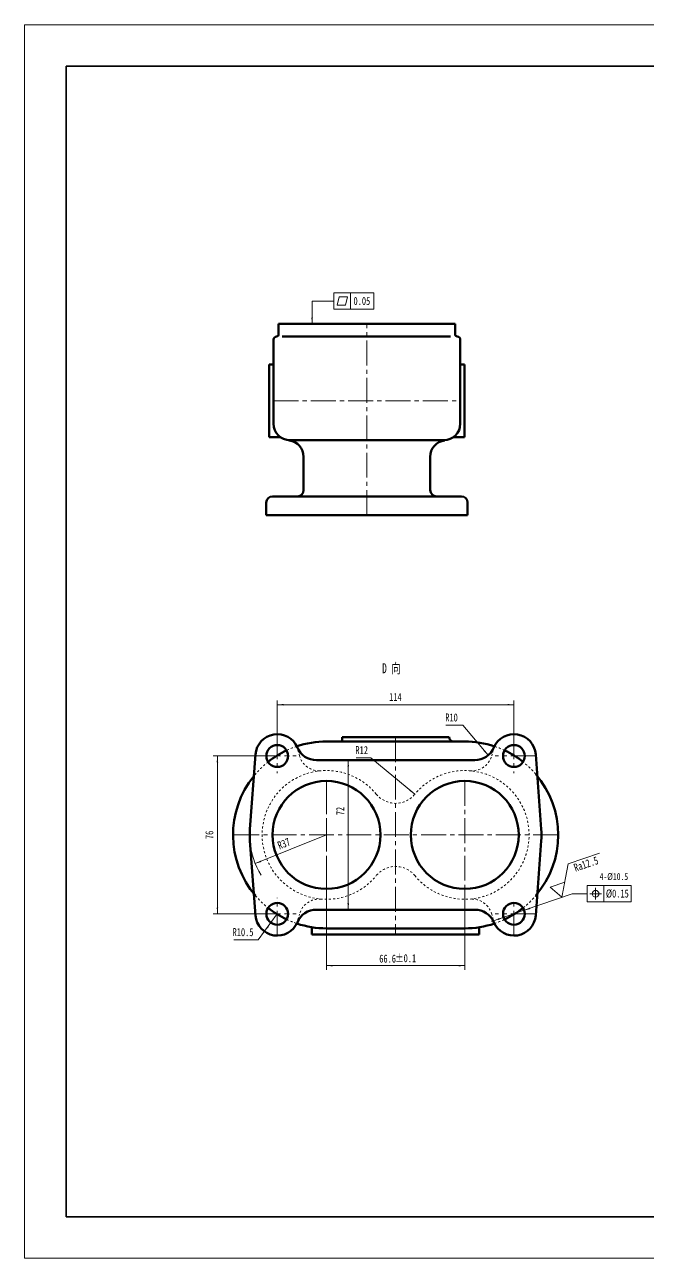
# Model space of a CAD drawing. Header units: millimetres. Extents: x -420 to 420, y -297 to 297.
# Drawn here: x -420 to -120, y -297 to 297 of the extents above; entities that cross this region are included whole.
import ezdxf

# ---------------------------------------------------------------- set-up
doc = ezdxf.new("R2010")
doc.units = ezdxf.units.MM
doc.set_wipeout_variables(frame=1)
doc.linetypes.add('点画线', pattern=[18, 12, -2, 2, -2])
doc.linetypes.add('虚线', pattern=[2, 1, -1])
doc.layers.get('0').update_dxf_attribs({"lineweight": 35})
for name, color, linetype, lineweight in [('EB0', 7, 'Continuous', 35), ('中心线层', 1, '点画线', 18), ('尺寸线层', 7, 'Continuous', 18), ('虚线层', 6, '虚线', 18)]:
    doc.layers.add(name, color=color, linetype=linetype, lineweight=lineweight)
doc.styles.add('标准', font='', dxfattribs={"width": 0.667})
doc.styles.get('标准').set_extended_font_data('宋体')
doc.dimstyles.new('标准', dxfattribs={"dimtxt": 3.853125, "dimasz": 3, "dimexe": 2, "dimexo": 0, "dimgap": 1.672724, "dimtad": 1, "dimdec": 3, "dimdsep": 46, "dimtxsty": '标准', "dimblk": '_CAXARROW', "dimcen": 0, "dimdle": 5, "dimclrd": 256, "dimclre": 256, "dimclrt": 256, "dimazin": 2, "dimtfac": 0.707107, "dimtdec": 3, "dimtofl": 0, "dimtmove": 0, "dimatfit": 3, "dimfxl": 0, "dimfrac": 2, "dimtolj": 1, "dimtzin": 0, "dimlwd": 18, "dimarcsym": 0})

# ---------------------------------------------------------------- blocks, each defined once
blk = doc.blocks.new('*X3')
at = {"layer": '尺寸线层', "linetype": 'Continuous', "lineweight": 18}
blk.add_hatch(color=256, dxfattribs=at).paths.add_polyline_path([(0, 0), (-0.38, 3), (0.38, 3)], flags=0)
for p, q in [((10.44, 15.06), (18.44, 15.06)), ((10.44, 15.06), (10.44, 7.06)), ((13.04, 13.06), (12.04, 9.06)), ((13.04, 13.06), (17.04, 13.06)), ((16.04, 9.06), (17.04, 13.06)), ((18.44, 7.06), (18.44, 15.06)), ((18.44, 15.06), (29.77, 15.06)), ((29.77, 7.06), (29.77, 15.06)), ((0, 11.06), (10.44, 11.06)), ((0, 0), (0, 11.06)), ((18.44, 7.06), (10.44, 7.06)), ((16.04, 9.06), (12.04, 9.06)), ((18.44, 7.06), (29.77, 7.06))]:
    blk.add_line(p, q, dxfattribs=at)
at = {"layer": '尺寸线层', "linetype": 'Continuous', "lineweight": 18, "insert": (23.99, 11.06), "char_height": 3.8531, "width": 10.374, "attachment_point": 5, "line_spacing_factor": 1.15057, "style": '标准'}
blk.add_mtext('\\T1.001;0.05', dxfattribs=at)
blk = doc.blocks.new('*X47')
at = {"layer": '尺寸线层', "linetype": 'Continuous', "lineweight": 18, "char_height": 3.8531, "attachment_point": 1, "line_spacing_factor": 1.15057, "style": '标准'}
for s, insert, width in [('\\T1.001;66.6', (-249.69, -150.75), 31.8446), ('\\T1.001;%%P0.1', (-241.97, -150.56), 18.2868)]:
    blk.add_mtext(s, dxfattribs=dict(at, insert=insert, width=width))
blk = doc.blocks.new('*X46')
at = {"layer": '尺寸线层', "linetype": 'Continuous', "lineweight": 18, "transparency": 16777216}
for points in [[(-275.11, -156.08), (-272.11, -156.45), (-272.11, -155.7)], [(-208.51, -156.08), (-211.51, -156.45), (-211.51, -155.7)]]:
    blk.add_hatch(color=256, dxfattribs=at).paths.add_polyline_path(points, flags=0)
for p, q in [((-275.11, -119.13), (-275.11, -158.08)), ((-208.51, -119.13), (-208.51, -158.08)), ((-208.51, -156.08), (-275.11, -156.08))]:
    blk.add_line(p, q, dxfattribs=at)
blk.add_blockref('*X47', (0, 0), dxfattribs=at)
blk = doc.blocks.new('_CAXARROW')
blk.add_hatch(color=256).paths.add_polyline_path([(0, 0), (-1, 0.125), (-1, -0.125)], flags=0)
blk = doc.blocks.new('*X48')
at = {"layer": '尺寸线层', "linetype": 'Continuous', "lineweight": 18, "transparency": 16777216}
for points in [[(-264.64, -57.13), (-264.26, -60.13), (-265.01, -60.13)], [(-264.64, -129.13), (-264.26, -126.13), (-265.01, -126.13)]]:
    blk.add_hatch(color=256, dxfattribs=at).paths.add_polyline_path(points, flags=0)
for p, q in [((-266.57, -57.13), (-262.64, -57.13)), ((-264.64, -57.13), (-264.64, -129.13)), ((-266.57, -129.13), (-262.64, -129.13))]:
    blk.add_line(p, q, dxfattribs=at)
at = {"layer": '尺寸线层', "linetype": 'Continuous', "lineweight": 18, "transparency": 16777216, "insert": (-268.49, -81.64), "char_height": 3.853, "width": 4.8001, "attachment_point": 5, "rotation": 90, "line_spacing_factor": 1.15057, "style": '标准'}
blk.add_mtext('\\T1.001;72', dxfattribs=at)
blk = doc.blocks.new('*X49')
at = {"layer": '尺寸线层', "linetype": 'Continuous', "lineweight": 18, "transparency": 16777216}
blk.add_hatch(color=256, dxfattribs=at).paths.add_polyline_path([(-232.56, -73.57), (-235.12, -71.95), (-234.64, -71.37)], flags=0)
for p, q in [((-253.77, -56.04), (-260.77, -56.04)), ((-232.56, -73.57), (-253.77, -56.04))]:
    blk.add_line(p, q, dxfattribs=at)
at = {"layer": '尺寸线层', "linetype": 'Continuous', "lineweight": 18, "transparency": 16777216, "insert": (-258.14, -52.3), "char_height": 3.8531, "width": 7.6942, "attachment_point": 5, "line_spacing_factor": 1.15057, "style": '标准'}
blk.add_mtext('\\T1.001;R12', dxfattribs=at)
blk = doc.blocks.new('*X50')
at = {"layer": '尺寸线层', "linetype": 'Continuous', "lineweight": 18, "transparency": 16777216}
blk.add_hatch(color=256, dxfattribs=at).paths.add_polyline_path([(-304.99, -139.62), (-303.53, -136.98), (-302.92, -137.42)], flags=0)
for q in [(-298.81, -131.13), (-319.77, -143.7)]:
    blk.add_line((-307.95, -143.7), q, dxfattribs=at)
at = {"layer": '尺寸线层', "linetype": 'Continuous', "lineweight": 18, "transparency": 16777216, "insert": (-315.31, -139.96), "char_height": 3.8531, "width": 13.1824, "attachment_point": 5, "line_spacing_factor": 1.15057, "style": '标准'}
blk.add_mtext('\\T1.001;R10.5', dxfattribs=at)
blk = doc.blocks.new('*X51')
at = {"layer": '尺寸线层', "linetype": 'Continuous', "lineweight": 18, "transparency": 16777216}
blk.add_hatch(color=256, dxfattribs=at).paths.add_polyline_path([(-309.44, -106.95), (-306.79, -105.48), (-306.51, -106.18)], flags=0)
blk.add_line((-309.44, -106.95), (-275.11, -93.13), dxfattribs=at)
at = {"layer": '尺寸线层', "linetype": 'Continuous', "lineweight": 18, "transparency": 16777216, "insert": (-295.61, -97.31), "char_height": 3.8531, "width": 10.0038, "attachment_point": 5, "rotation": 21.93095, "line_spacing_factor": 1.15057, "style": '标准'}
blk.add_mtext('\\T1.001;R37', dxfattribs=at)
blk = doc.blocks.new('*X52')
at = {"layer": '尺寸线层', "linetype": 'Continuous', "lineweight": 18, "transparency": 16777216}
blk.add_hatch(color=256, dxfattribs=at).paths.add_polyline_path([(-197.26, -54.79), (-199.48, -52.73), (-198.9, -52.25)], flags=0)
for p, q in [((-209.38, -40.35), (-217.54, -40.35)), ((-197.26, -54.79), (-209.38, -40.35))]:
    blk.add_line(p, q, dxfattribs=at)
at = {"layer": '尺寸线层', "linetype": 'Continuous', "lineweight": 18, "transparency": 16777216, "insert": (-214.88, -36.61), "char_height": 3.8531, "width": 7.7584, "attachment_point": 5, "line_spacing_factor": 1.15057, "style": '标准'}
blk.add_mtext('\\T1.001;R10', dxfattribs=at)
blk = doc.blocks.new('*X53')
at = {"layer": '尺寸线层', "linetype": 'Continuous', "lineweight": 18, "transparency": 16777216}
for points in [[(-298.81, -30.45), (-295.81, -30.82), (-295.81, -30.07)], [(-184.81, -30.45), (-187.81, -30.82), (-187.81, -30.07)]]:
    blk.add_hatch(color=256, dxfattribs=at).paths.add_polyline_path(points, flags=0)
for p, q in [((-298.81, -44.63), (-298.81, -28.45)), ((-184.81, -44.63), (-184.81, -28.45)), ((-184.81, -30.45), (-298.81, -30.45))]:
    blk.add_line(p, q, dxfattribs=at)
at = {"layer": '尺寸线层', "linetype": 'Continuous', "lineweight": 18, "transparency": 16777216, "insert": (-241.88, -26.71), "char_height": 3.8531, "width": 7.4157, "attachment_point": 5, "line_spacing_factor": 1.15057, "style": '标准'}
blk.add_mtext('\\T1.001;114', dxfattribs=at)
blk = doc.blocks.new('*X76')
at = {"layer": 'EB0', "color": 0, "linetype": 'Continuous', "lineweight": 18}
blk.add_line((0, 0), (23.14, 7.99), dxfattribs=at)
at = {"layer": '尺寸线层', "linetype": 'Continuous', "lineweight": 18}
for p, q in [((30.39, 11.99), (38.39, 11.99)), ((30.39, 11.99), (30.39, 3.99)), ((38.39, 3.99), (38.39, 11.99)), ((38.39, 11.99), (51.55, 11.99)), ((51.55, 3.99), (51.55, 11.99)), ((23.14, 7.99), (30.39, 7.99)), ((31.59, 7.99), (37.19, 7.99)), ((34.39, 5.19), (34.39, 10.79)), ((38.39, 3.99), (30.39, 3.99)), ((38.39, 3.99), (51.55, 3.99))]:
    blk.add_line(p, q, dxfattribs=at)
blk.add_circle((34.39, 7.99), 1.6, dxfattribs=at)
at = {"layer": '尺寸线层', "linetype": 'Continuous', "lineweight": 18, "insert": (44.85, 7.99), "char_height": 3.8531, "width": 13.2038, "attachment_point": 5, "line_spacing_factor": 1.15057, "style": '标准'}
blk.add_mtext('\\T1.001;%%C0.15', dxfattribs=at)
blk = doc.blocks.new('*X77')
at = {"layer": '尺寸线层', "linetype": 'Continuous', "lineweight": 18}
for p, q in [((3.12, 16.12), (18.1, 21.3)), ((0, 0), (3.12, 16.12)), ((-5.64, 4.89), (1.42, 7.33)), ((0, 0), (-5.64, 4.89))]:
    blk.add_line(p, q, dxfattribs=at)
at = {"layer": '尺寸线层', "linetype": 'Continuous', "lineweight": 18, "insert": (10.74, 15.69), "char_height": 3.8531, "width": 21.2026, "attachment_point": 5, "rotation": 19.0568, "line_spacing_factor": 1.15057, "style": '标准'}
blk.add_mtext('\\T1.001; Ra12.5 ', dxfattribs=at)
blk = doc.blocks.new('*X85')
at = {"layer": '尺寸线层', "linetype": 'Continuous', "lineweight": 18, "transparency": 16777216}
for points in [[(-327.64, -55.13), (-328.02, -58.13), (-327.27, -58.13)], [(-327.64, -131.13), (-328.02, -128.13), (-327.27, -128.13)]]:
    blk.add_hatch(color=256, dxfattribs=at).paths.add_polyline_path(points, flags=0)
for p, q in [((-309.31, -55.13), (-329.64, -55.13)), ((-327.64, -131.13), (-327.64, -55.13)), ((-309.31, -131.13), (-329.64, -131.13))]:
    blk.add_line(p, q, dxfattribs=at)
at = {"layer": '尺寸线层', "linetype": 'Continuous', "lineweight": 18, "transparency": 16777216, "insert": (-331.48, -93.13), "char_height": 3.853, "width": 4.843, "attachment_point": 5, "rotation": 90, "line_spacing_factor": 1.15057, "style": '标准'}
blk.add_mtext('\\T1.001;76', dxfattribs=at)
blk = doc.blocks.new('*X86')
at = {"layer": 'EB0', "linetype": 'Continuous', "lineweight": 18}
blk.add_hatch(color=0, dxfattribs=at).paths.add_polyline_path([(0, 0), (-2.72, -1.32), (-2.96, -0.61)], flags=0)
blk = doc.blocks.new('*X87')
at = {"layer": 'EB0', "linetype": 'Continuous', "lineweight": 18}
blk.add_hatch(color=0, dxfattribs=at).paths.add_polyline_path([(0, 0), (2.96, 0.61), (2.72, 1.32)], flags=0)

msp = doc.modelspace()

# ---------------------------------------------------------------- linework, layer by layer
at = {"layer": 'EB0', "linetype": 'Continuous', "lineweight": 18}
for p, q in [((-420.5, 297), (420.5, 297)), ((-420.5, -297), (-420.5, 297)), ((420.5, -297), (-420.5, -297))]:
    msp.add_line(p, q, dxfattribs=at)
at = {"layer": 'EB0', "linetype": 'Continuous', "lineweight": 35}
for p, q in [((400.5, 277), (-400.5, 277)), ((-400.5, 277), (-400.5, -277)), ((-400.5, -277), (400.5, -277))]:
    msp.add_line(p, q, dxfattribs=at)
at = {"layer": 'EB0', "linetype": 'Continuous', "lineweight": 50}
for p, q in [((-298.147, 147.8862), (-298.147, 152.8862)), ((-298.147, 152.8862), (-213.147, 152.8862)), ((-213.147, 147.8862), (-213.147, 152.8862)), ((-300.647, 145.3862), (-300.647, 104.8862)), ((-296.4414, 146.8862), (-215.2931, 146.8862)), ((-210.647, 145.3862), (-210.647, 104.8862)), ((-300.647, 133.3862), (-302.647, 133.3862)), ((-302.647, 98.3862), (-302.647, 133.3862)), ((-210.647, 133.3862), (-208.647, 133.3862)), ((-208.647, 98.3862), (-208.647, 133.3862)), ((-302.647, 98.3862), (-297.3107, 98.3862)), ((-218.647, 96.8862), (-293.3831, 96.8862)), ((-208.647, 98.3862), (-213.9833, 98.3862)), ((-286.147, 72.8862), (-286.147, 88.8862)), ((-225.147, 72.8862), (-225.147, 88.8862)), ((-304.147, 66.8862), (-304.147, 60.8862)), ((-301.147, 69.8862), (-210.147, 69.8862)), ((-207.147, 66.8862), (-207.147, 60.8862)), ((-304.147, 60.8862), (-207.147, 60.8862)), ((-267.6141, -46.1296), (-216.0141, -46.1296)), ((-267.6141, -48.1296), (-267.6141, -46.1296)), ((-208.5141, -48.1296), (-275.1141, -48.1296)), ((-309.2841, -54.3372), (-312.0086, -90.3374)), ((-203.6887, -57.1296), (-279.9395, -57.1296)), ((-174.344, -54.3372), (-171.6196, -90.3374)), ((-309.2841, -131.9219), (-312.0086, -95.9217)), ((-174.344, -131.9219), (-171.6196, -95.9217)), ((-203.6887, -129.1296), (-279.9395, -129.1296)), ((-282.1141, -137.5818), (-282.1141, -141.1296)), ((-282.1141, -141.1296), (-201.5141, -141.1296)), ((-275.1141, -138.1296), (-208.5141, -138.1296)), ((-201.5141, -137.5818), (-201.5141, -141.1296))]:
    msp.add_line(p, q, dxfattribs=at)
at = {"layer": 'EB0', "color": 7, "linetype": 'Continuous', "lineweight": 18}
msp.add_line((-179.846, -129.4324), (-195.647, -134.8303), dxfattribs=at)
at = {"layer": 'EB0', "linetype": 'Continuous', "lineweight": 50}
for centre, radius in [((-298.8141, -55.1296), 5.25), ((-184.8141, -55.1296), 5.25), ((-275.1141, -93.1296), 26), ((-275.1141, -93.1296), 26), ((-208.5141, -93.1296), 26), ((-298.8141, -131.1296), 5.25), ((-184.8141, -131.1296), 5.25)]:
    msp.add_circle(centre, radius, dxfattribs=at)
for centre, radius, start, end in [((-299.147, 145.3862), 1.5, 90, 180), ((-299.147, 147.8862), 1, 270, 0), ((-212.147, 147.8862), 1, 180, 270), ((-212.147, 145.3862), 1.5, 0, 90), ((-292.647, 104.8862), 8, 180, 270), ((-218.647, 104.8862), 8, 270, 0), ((-294.147, 88.8862), 8, 0, 82.4731144), ((-217.147, 88.8862), 8, 97.4435125, 180), ((-289.147, 72.8862), 3, 270, 0), ((-222.147, 72.8862), 3, 180, 270), ((-301.147, 66.8862), 3, 90, 180), ((-210.147, 66.8862), 3, 0, 90), ((-298.8141, -55.1296), 10.5, 22.9696728, 175.6722085), ((-214.0141, -46.1296), 2, 180, 270), ((-184.8141, -55.1296), 10.5, 4.3277915, 157.0303272), ((-275.1141, -93.1296), 45, 115.25241, 128.6498674), ((-275.1141, -93.1296), 45, 90.0000036, 108.6260824), ((-279.9395, -47.1295), 10, 202.9697171, 269.9999834), ((-208.5141, -93.1296), 45, 71.3739176, 89.999996), ((-203.6887, -47.1296), 10, 269.9999895, 337.0303491), ((-208.5141, -93.1296), 45, 51.3501326, 64.74759), ((-275.1141, -93.1296), 45, 140.980069, 220.5358021), ((-208.5141, -93.1296), 45, 319.4641979, 40.5358021), ((-275.1141, -93.1296), 37, 175.6722023, 184.3278235), ((-208.5141, -93.1296), 37, 355.6721765, 4.3277977), ((-275.1141, -93.1296), 45, 231.3501326, 244.74759), ((-279.9395, -139.1296), 10, 90.0000064, 157.0303077), ((-203.6887, -139.1296), 10, 22.9696757, 90), ((-208.5141, -93.1296), 45, 295.25241, 308.6498674), ((-298.8141, -131.1296), 10.5, 184.3277863, 337.0303249), ((-275.1141, -93.1296), 45, 251.5113291, 270.0000036), ((-208.5141, -93.1296), 45, 269.999996, 288.4886713), ((-184.8141, -131.1296), 10.5, 202.9696751, 355.6722137)]:
    msp.add_arc(centre, radius, start, end, dxfattribs=at)
at = {"layer": 'EB0', "linetype": 'Continuous', "lineweight": 18}
msp.add_arc((-275.1141, -93.1296), 37, 184.3278235, 211.6211895, dxfattribs=at)
at = {"layer": '中心线层', "linetype": '点画线', "lineweight": 18}
for p, q in [((-255.647, 60.8862), (-255.647, 152.8862)), ((-300.647, 115.8862), (-210.647, 115.8862)), ((-298.8141, -44.6296), (-298.8141, -63.3323)), ((-241.8141, -46.1296), (-241.8141, -140.6296)), ((-184.8141, -44.6296), (-184.8141, -63.3323)), ((-309.3141, -55.1296), (-289.7637, -55.1296)), ((-174.3141, -55.1296), (-193.8645, -55.1296)), ((-275.1141, -67.1296), (-275.1141, -119.1296)), ((-275.1141, -119.1296), (-275.1141, -67.1296)), ((-208.5141, -67.1296), (-208.5141, -119.1296)), ((-163.5141, -93.1296), (-320.1141, -93.1296)), ((-298.8141, -141.6296), (-298.8141, -123.3542)), ((-184.8141, -141.6296), (-184.8141, -123.8811)), ((-309.3141, -131.1296), (-289.7637, -131.1296)), ((-174.3141, -131.1296), (-193.8645, -131.1296))]:
    msp.add_line(p, q, dxfattribs=at)
at = {"layer": '虚线层', "color": 6, "linetype": '虚线', "lineweight": 18}
for p, q in [((-289.4093, -50.4605), (-288.1421, -54.9739)), ((-194.2189, -50.4605), (-195.486, -54.9739)), ((-289.4093, -135.7986), (-288.1421, -131.2852)), ((-194.2189, -135.7986), (-195.486, -131.2852))]:
    msp.add_line(p, q, dxfattribs=at)
for centre, radius, start, end in [((-275.1141, -93.1296), 45, 108.6260824, 115.25241), ((-208.5141, -93.1296), 45, 64.74759, 71.3739176), ((-275.1141, -93.1296), 45, 128.6498674, 140.980069), ((-278.5144, -52.2708), 10, 195.682523, 274.7572512), ((-205.1138, -52.2708), 10, 265.2427488, 344.317477), ((-208.5141, -93.1296), 45, 40.5358021, 51.3501326), ((-275.1141, -93.1296), 31, 39.247649, 320.752351), ((-208.5141, -93.1296), 31, 219.247649, 140.752351), ((-241.8141, -65.9246), 12, 219.247649, 320.752351), ((-241.8141, -120.3345), 12, 39.247649, 140.752351), ((-275.1141, -93.1296), 45, 220.5358021, 231.3501326), ((-278.5144, -133.9883), 10, 85.2427488, 164.317477), ((-205.1138, -133.9883), 10, 15.682523, 94.7572512), ((-208.5141, -93.1296), 45, 308.6498674, 319.4641979), ((-275.1141, -93.1296), 45, 244.74759, 251.5113291), ((-208.5141, -93.1296), 45, 288.4886713, 295.25241)]:
    msp.add_arc(centre, radius, start, end, dxfattribs=at)

# ---------------------------------------------------------------- block references
at = {"layer": 'EB0', "color": 7, "linetype": 'Continuous', "lineweight": 18}
for name, p in [('*X87', (-179.846, -129.4324)), ('*X86', (-189.7822, -132.8268))]:
    msp.add_blockref(name, p, dxfattribs=at)

# ---------------------------------------------------------------- texts
at = {"layer": '尺寸线层', "linetype": 'Continuous', "lineweight": 18, "insert": (-248.2558, -10.477), "char_height": 4.816406, "width": 47.225611, "attachment_point": 1, "line_spacing_factor": 1.15057, "style": '标准'}
msp.add_mtext('\\T1.001;D 向', dxfattribs=at)

# ---------------------------------------------------------------- dimensions: what is measured, and where the dimension line sits
at = {"layer": '尺寸线层', "linetype": 'Continuous', "lineweight": 18}
for base, p1, p2, angle, override, picture, middle in [((-298.8141, -30.4469), (-184.8141, -44.6296), (-298.8141, -44.6296), 0, {"dimsah": 1, "dimtfill": 1, "dimtzin": 0}, '*X53', (-241.8141, -26.7069)), ((-327.6447, -55.1296), (-309.3141, -131.1296), (-309.3141, -55.1296), 90, {"dimsah": 1, "dimtfill": 1, "dimtzin": 0}, '*X85', (-331.3847, -93.1296)), ((-275.1141, -156.075), (-208.5141, -119.1296), (-275.1141, -119.1296), 0, {"dimsah": 1, "dimtol": 1, "dimtp": 0.1, "dimtm": 0.1, "dimtfac": 1, "dimtfill": 1, "dimtzin": 0}, '*X46', (-241.8141, -152.335))]:
    dim = msp.add_linear_dim(base=base, p1=p1, p2=p2, angle=angle, dimstyle='标准', override=override, dxfattribs=at)
    dim.commit()
    dim.dimension.update_dxf_attribs({"geometry": picture, "text_midpoint": middle})
for center, mpoint, override, picture, middle in [((-203.6887, -47.1296), (-197.259, -54.7885), {"dimtih": 1, "dimtoh": 1, "dimpost": 'R<>', "dimsah": 1, "dimtmove": 2, "dimtfill": 1, "dimtzin": 0}, '*X52', (-214.7913, -40.2143)), ((-241.8141, -65.9246), (-232.5642, -73.5691), {"dimtih": 1, "dimtoh": 1, "dimpost": 'R<>', "dimsah": 1, "dimtmove": 2, "dimtfill": 1, "dimtzin": 0}, '*X49', (-258.0246, -55.899)), ((-275.1141, -93.1296), (-309.4366, -106.9486), {"dimpost": 'R<>', "dimsah": 1, "dimtmove": 2, "dimtfill": 1, "dimtzin": 0}, '*X51', (-294.1019, -100.7745)), ((-298.8141, -131.1296), (-304.986, -139.6241), {"dimtih": 1, "dimtoh": 1, "dimpost": 'R<>', "dimsah": 1, "dimtmove": 2, "dimtfill": 1, "dimtzin": 0}, '*X50', (-315.1927, -143.557))]:
    dim = msp.add_radius_dim(center=center, mpoint=mpoint, dimstyle='标准', override=override, dxfattribs=at)
    dim.commit()
    dim.dimension.update_dxf_attribs({"geometry": picture, "text_midpoint": middle})
dim = msp.add_linear_dim(base=(-264.639, -129.1296), p1=(-266.5741, -57.1296), p2=(-266.5741, -129.1296), angle=90, dimstyle='标准', override={"dimsah": 1, "dimtfill": 1, "dimtzin": 0}, dxfattribs=at)
dim.commit()
dim.dimension.update_dxf_attribs({"geometry": '*X48', "text_midpoint": (-268.379, -81.6413), "dimtype": 160})

# ---------------------------------------------------------------- wipeouts: each hides what was drawn before it
at = {"linetype": 'Continuous', "lineweight": 18}
for points in [[(-252.2822, 159.947), (-252.2822, 164.447), (-252.2822, 164.447), (-252.2822, 167.947), (-252.2822, 167.947), (-263.6086, 167.947), (-263.6086, 167.947), (-271.6086, 167.947), (-271.6086, 167.947), (-271.6086, 164.447), (-271.6086, 164.447), (-271.6086, 163.947), (-271.6086, 163.947), (-271.6086, 159.947), (-271.6086, 159.947), (-263.6086, 159.947), (-263.6086, 159.947)], [(-128.3058, -125.4218), (-128.3058, -120.9218), (-128.3058, -120.9218), (-128.3058, -117.4218), (-128.3058, -117.4218), (-141.4637, -117.4218), (-141.4637, -117.4218), (-149.4637, -117.4218), (-149.4637, -117.4218), (-149.4637, -120.9218), (-149.4637, -120.9218), (-149.4637, -121.4218), (-149.4637, -121.4218), (-149.4637, -125.4218), (-149.4637, -125.4218), (-141.4637, -125.4218), (-141.4637, -125.4218)]]:
    msp.add_wipeout(points, dxfattribs=at).dxf.layer = '尺寸线层'

# ---------------------------------------------------------------- next in the draw order: block references
at = {"layer": '尺寸线层', "linetype": 'Continuous', "lineweight": 18}
for name, p in [('*X3', (-282.048, 152.8862)), ('*X76', (-179.8518, -129.4154))]:
    msp.add_blockref(name, p, dxfattribs=at)

# ---------------------------------------------------------------- next in the draw order: texts
at = {"layer": '尺寸线层', "linetype": 'Continuous', "lineweight": 18, "insert": (-143.5485, -111.4803), "char_height": 3.371484, "width": 26.466269, "attachment_point": 1, "line_spacing_factor": 1.15057, "style": '标准'}
msp.add_mtext('\\T1.001;4-%%C10.5', dxfattribs=at)

# ---------------------------------------------------------------- next in the draw order: wipeouts: each hides what was drawn before it
at = {"linetype": 'Continuous', "lineweight": 18}
msp.add_wipeout([(-161.757, -123.1648), (-160.3401, -115.8365), (-160.3401, -115.8365), (-167.395, -118.2736), (-167.395, -118.2736)], dxfattribs=at).dxf.layer = '尺寸线层'

# ---------------------------------------------------------------- next in the draw order: block references
at = {"layer": '尺寸线层', "linetype": 'Continuous', "lineweight": 18}
msp.add_blockref('*X77', (-161.757, -123.1648), dxfattribs=at)

doc.saveas('drawing.dxf')
